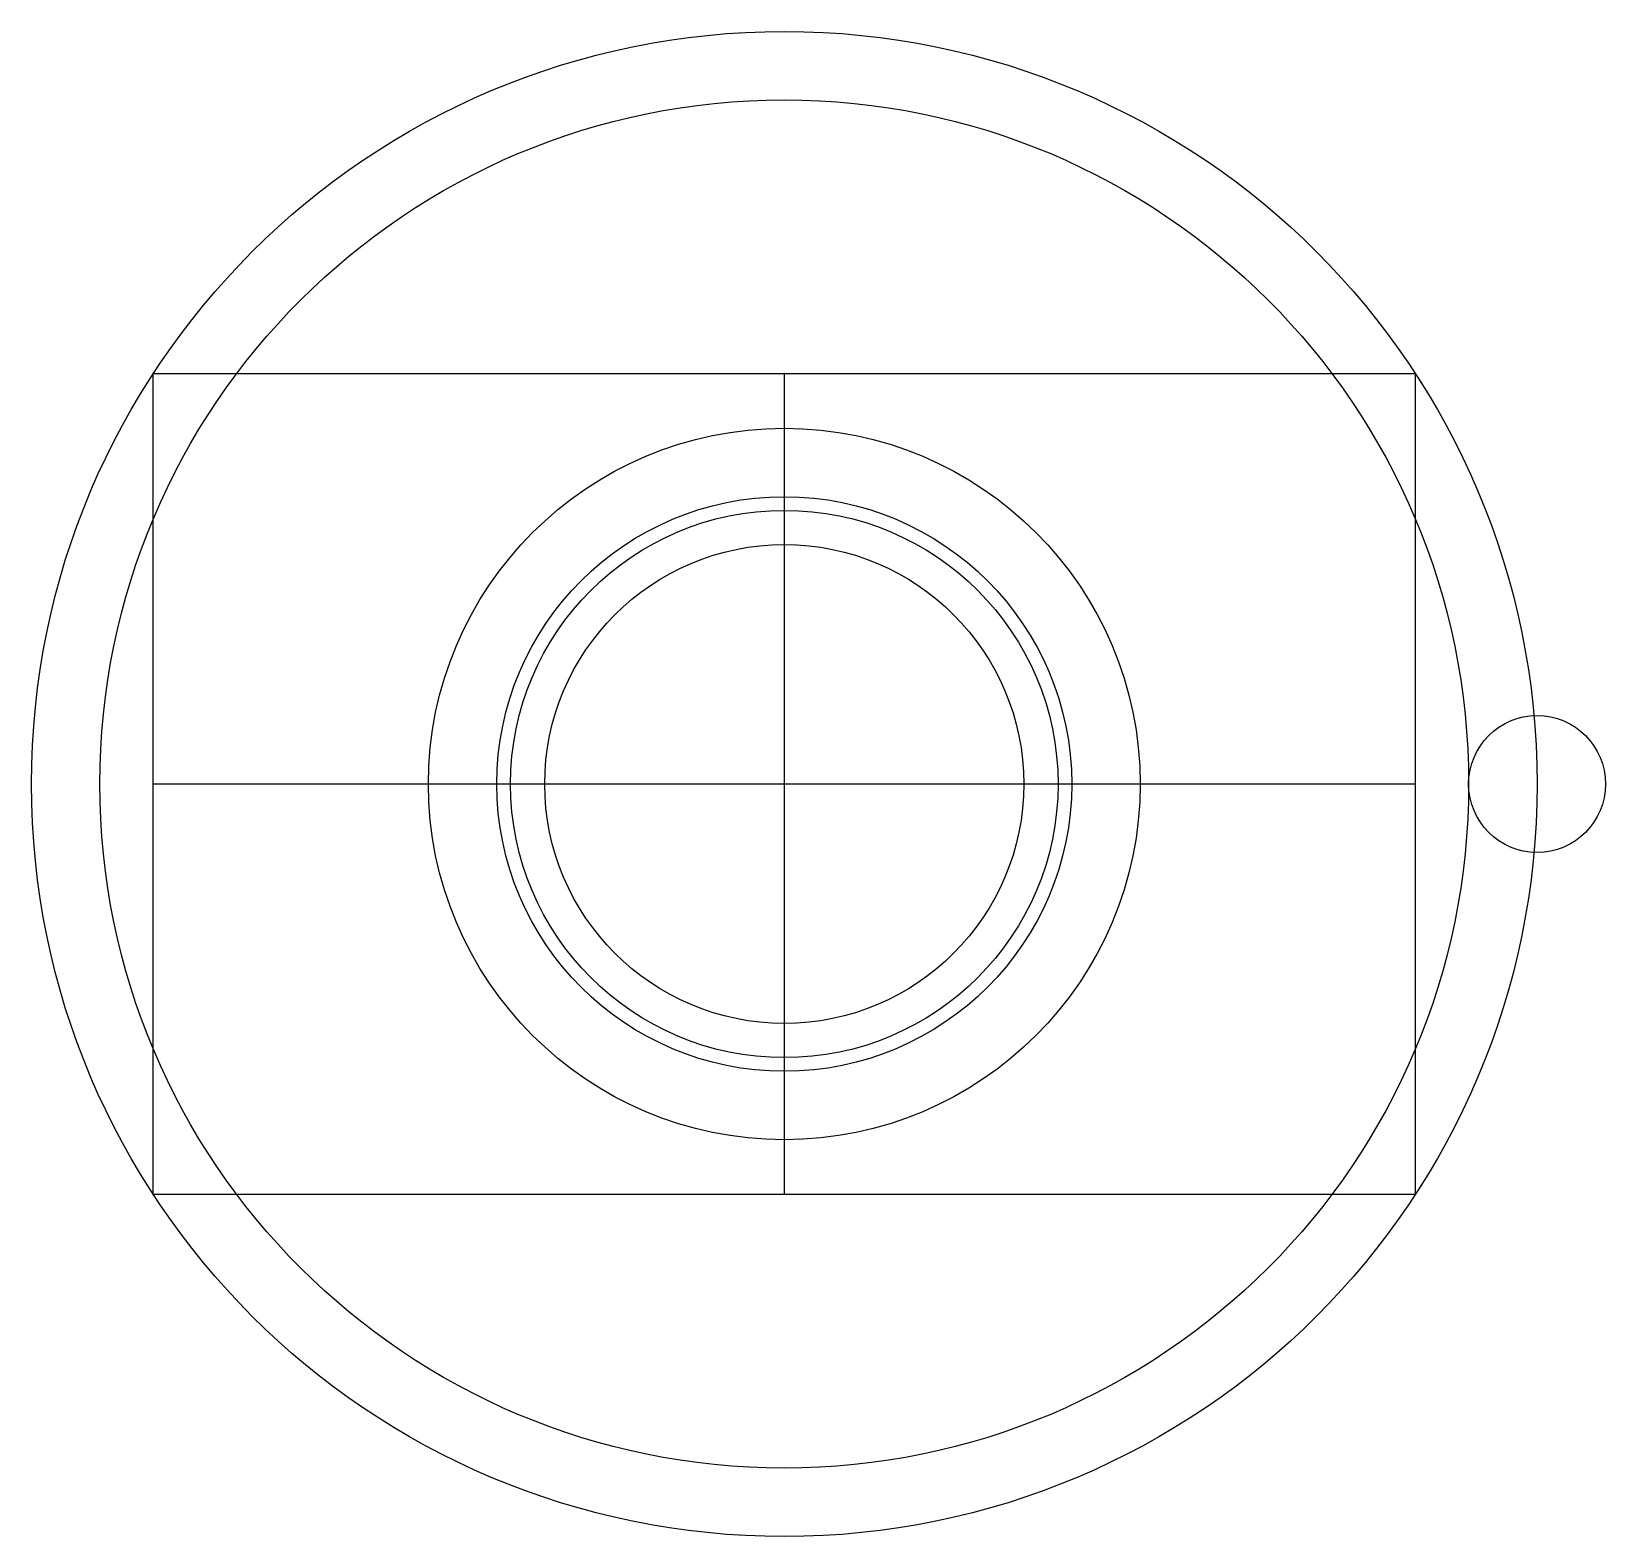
# Model space of a CAD drawing. Header units: centimetres. Extents: x -1.1 to 1.2, y -1.1 to 1.1.
import ezdxf

# ---------------------------------------------------------------- set-up
doc = ezdxf.new("R2010")
doc.units = ezdxf.units.CM
doc.header["$MEASUREMENT"] = 0
doc.layers.add('Karat-2N_switch_knob v1_Sketch1', color=7, linetype='Continuous')

msp = doc.modelspace()

# ---------------------------------------------------------------- linework, layer by layer
at = {"layer": 'Karat-2N_switch_knob v1_Sketch1'}
for p, q in [((-0.922, 0.6), (0.922, 0.6)), ((-0.922, -0.6), (-0.922, 0.6)), ((0, 0.6), (0, -0.6)), ((0.922, 0.6), (0.922, -0.6)), ((0.922, 0), (-0.922, 0)), ((0.922, -0.6), (-0.922, -0.6))]:
    msp.add_line(p, q, dxfattribs=at)
for centre, radius in [((0, 0), 1.1), ((0, 0), 1), ((0, 0), 0.52), ((0, 0), 0.42), ((0, 0), 0.4), ((0, 0), 0.35), ((1.1, 0), 0.1)]:
    msp.add_circle(centre, radius, dxfattribs=at)
for p in [(-0.922, 0.6), (0, 0.6), (0.922, 0.6), (0, 0), (0, 0), (0.922, 0), (-0.922, -0.6), (0.922, -0.6)]:
    msp.add_point(p, dxfattribs=at)

doc.saveas('drawing.dxf')
